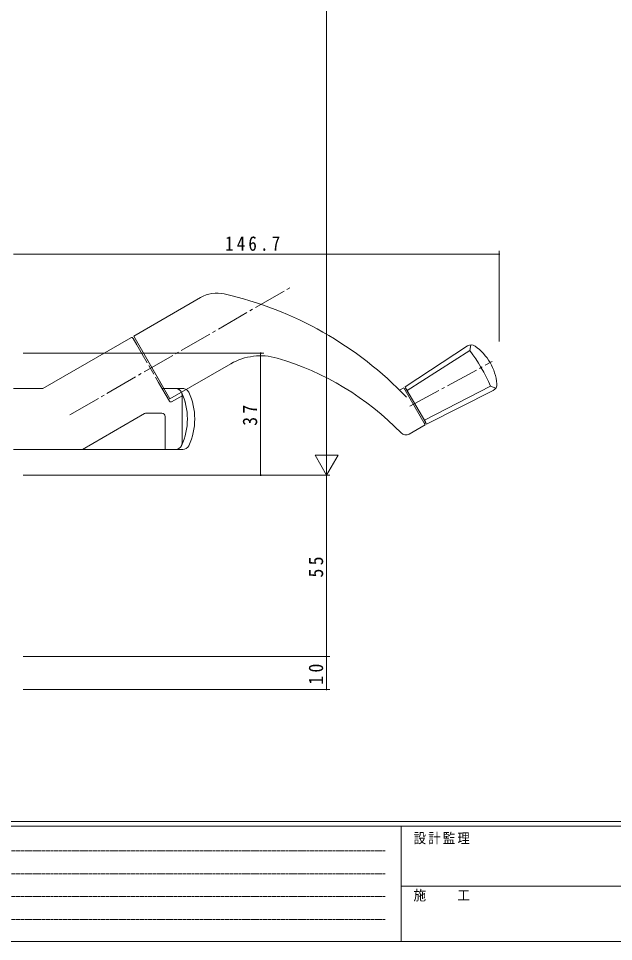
# Model space of a CAD drawing. Units: millimetres on the paper. Extents: x -397 to 397, y -282 to 282.
# Drawn here: x -252.4 to -71.9, y -282.1 to -2.2 of the extents above; entities that cross this region are included whole.
import ezdxf

# ---------------------------------------------------------------- set-up
doc = ezdxf.new("R2010")
doc.units = ezdxf.units.MM
for name, pattern in [('USER1', [0.375, 0.25, -0.125]), ('USER2', [13, 10, -1, 1, -1]), ('USER4', [4, 3, -1])]:
    doc.linetypes.add(name, pattern=pattern)
for name, color, linetype, lineweight in [('0-1_YKK_ZWAK', 7, 'Continuous', 18), ('0-5_YKK_13', 4, 'Continuous', 18), ('0-6_YKK_D', 6, 'Continuous', 18)]:
    doc.layers.add(name, color=color, linetype=linetype, lineweight=lineweight)
doc.styles.add('ＭＳ ゴシック', font='')
doc.styles.get('ＭＳ ゴシック').set_extended_font_data('MS Gothic')

msp = doc.modelspace()

# ---------------------------------------------------------------- linework, layer by layer
at = {"layer": '0-1_YKK_ZWAK'}
for p, q in [((376.092, -245.7), (-393.908, -245.7)), ((338.292, -247.1), (-393.908, -247.1)), ((-136.308, -247.1), (-136.308, -282.1)), ((-136.308, -265.299), (-7.508, -265.299)), ((-393.908, -282.1), (338.292, -282.1))]:
    msp.add_line(p, q, dxfattribs=at)
at = {"layer": '0-1_YKK_ZWAK', "linetype": 'USER1'}
for p, q in [((-389.31, -254.612), (-141.117, -254.612)), ((-389.31, -261.541), (-141.117, -261.541)), ((-389.31, -268.47), (-141.117, -268.47)), ((-389.31, -275.398), (-141.117, -275.398))]:
    msp.add_line(p, q, dxfattribs=at)
at = {"layer": '0-5_YKK_13', "linetype": 'USER2'}
for p, q in [((-236.774, -122.39), (-169.399, -83.49)), ((-133.665, -119.807), (-108.755, -106.237))]:
    msp.add_line(p, q, dxfattribs=at)
at = {"layer": '0-5_YKK_13'}
for p, q in [((-197.184, -86.83), (-217.419, -98.513)), ((-218.285, -99.013), (-244.918, -114.39)), ((-244.918, -114.39), (-218.285, -99.013)), ((-216.477, -101.145), (-217.602, -99.196)), ((-217.602, -99.196), (-214.827, -104.003)), ((-206.419, -117.566), (-217.419, -98.513)), ((-208.253, -114.4), (-217.419, -98.523)), ((-216.496, -101.213), (-216.477, -101.145)), ((-135.118, -113.928), (-116.177, -101.485)), ((-134.466, -115.058), (-115.466, -102.893)), ((-115.158, -101.159), (-115.466, -102.893)), ((-206.419, -117.566), (-187.95, -106.903)), ((-244.918, -114.39), (-253.908, -114.39)), ((-253.908, -114.39), (-244.918, -114.39)), ((-209.877, -112.576), (-206.602, -118.249)), ((-202.533, -114.39), (-208.83, -114.39)), ((-136.81, -114.905), (-135.551, -114.178)), ((-129.051, -125.436), (-135.551, -114.178)), ((-135.301, -114.611), (-134.868, -114.361)), ((-109.235, -113.684), (-129.271, -124.057)), ((-107.58, -114.285), (-109.235, -113.684)), ((-205.919, -118.432), (-202.535, -116.478)), ((-202.939, -115.556), (-202.939, -115.557)), ((-202.757, -116.39), (-202.757, -116.606)), ((-202.757, -116.606), (-202.757, -130.89)), ((-128.618, -125.186), (-108.374, -115.005)), ((-232.925, -132.89), (-214.104, -122.023)), ((-213.604, -121.89), (-208.908, -121.89)), ((-207.908, -122.89), (-207.908, -132.89)), ((-133.899, -128.235), (-129.051, -125.436)), ((-129.301, -125.003), (-128.868, -124.753)), ((-253.908, -132.89), (-202.533, -132.89))]:
    msp.add_line(p, q, dxfattribs=at)
at = {"layer": '0-5_YKK_13', "linetype": 'USER4'}
msp.add_line((-214.827, -104.003), (-209.877, -112.576), dxfattribs=at)
at = {"layer": '0-5_YKK_13'}
for points in [[(-135.301, -114.611), (-134.868, -114.361), (-128.868, -124.753)], [(-128.618, -125.186), (-135.118, -113.928), (-128.618, -125.186)]]:
    msp.add_lwpolyline(points, dxfattribs=at)
for centre, radius, start, end in [((-192.184, -95.491), 10, 77.25157, 120), ((-214.251, -193.026), 110, 43.67393, 77.25157), ((-218.035, -99.446), 0.5, 30, 120), ((-218.035, -99.446), 0.5, 30, 120), ((-115.081, -103.158), 2, 54.51254, 123.30187), ((-155.512, -133.208), 50.227, 22.87425, 37.1257), ((-155.512, -133.208), 50.227, 22.87425, 37.1257), ((-123.208, -114.557), 16, 5.48746, 54.51251), ((-178.95, -122.491), 18, 73.87057, 120), ((-197.563, -186.854), 85, 43.92258, 73.87057), ((-204.757, -116.39), 2, 24.61271, 90), ((-204.757, -116.39), 2, 25.24378, 90), ((-204.757, -116.39), 2, 24.61271, 90), ((-202.533, -116.39), 2, 57.53148, 90), ((-202.533, -116.39), 2, 25.24378, 57.53148), ((-109.272, -113.218), 2, 296.69813, 5.48746), ((-220.134, -123.64), 19, 334.75622, 25.24378), ((-220.134, -123.64), 19, 334.75622, 25.17738), ((-204.757, -116.39), 2, 0, 24.61271), ((-217.909, -123.64), 19, 334.75622, 25.24378), ((-206.169, -117.999), 0.5, 210, 300), ((-213.604, -122.89), 1, 90, 120), ((-208.908, -122.89), 1, 0, 90), ((-200.908, -123.64), 2, 355, 5), ((-134.899, -126.503), 2, 223.92258, 300), ((-204.757, -130.89), 2, 334.75622, 0), ((-204.757, -130.89), 2, 270, 334.75622), ((-202.533, -130.89), 2, 270, 334.75622), ((-202.533, -130.89), 2, 270, 334.75622)]:
    msp.add_arc(centre, radius, start, end, dxfattribs=at)
at = {"layer": '0-6_YKK_D'}
for p, q in [((-158.916, -133.7), (-158.916, 152.3)), ((-106.614, -100.167), (-106.614, -72.7)), ((-253.908, -73.7), (-106.614, -73.7)), ((-250.908, -103.7), (-177.916, -103.7)), ((-178.916, -140.7), (-178.916, -103.7)), ((-158.916, -140.7), (-158.916, -128.576)), ((-155.416, -134.638), (-162.416, -134.638)), ((-158.916, -140.7), (-162.416, -134.638)), ((-158.916, -140.7), (-155.416, -134.638)), ((-250.908, -140.7), (-157.916, -140.7)), ((-250.908, -140.7), (-177.916, -140.7)), ((-250.908, -140.7), (-157.916, -140.7)), ((-158.916, -195.7), (-158.916, -140.7)), ((-250.908, -195.7), (-157.916, -195.7)), ((-250.908, -195.7), (-157.916, -195.7)), ((-158.916, -195.7), (-158.916, -205.7)), ((-250.908, -205.7), (-157.916, -205.7))]:
    msp.add_line(p, q, dxfattribs=at)
for centre, start, end in [((-106.614, -73.7), 0, 180), ((-106.614, -73.7), 180, 0), ((-178.916, -103.7), 90, 270), ((-178.916, -103.7), 270, 90), ((-178.916, -140.7), 90, 270), ((-178.916, -140.7), 270, 90), ((-158.916, -195.7), 90, 270), ((-158.916, -195.7), 90, 270), ((-158.916, -195.7), 270, 90), ((-158.916, -195.7), 270, 90), ((-158.916, -205.7), 90, 270), ((-158.916, -205.7), 270, 90)]:
    msp.add_arc(centre, 0.106, start, end, dxfattribs=at)

# ---------------------------------------------------------------- texts
at = {"layer": '0-1_YKK_ZWAK', "char_height": 3.079, "attachment_point": 7, "style": 'ＭＳ ゴシック'}
for s, insert in [('\\T1.17;\\W0.9;設計監理', (-132.539, -252.633)), ('\\T1.17;\\W0.9;施\u3000\u3000工', (-132.539, -269.954))]:
    msp.add_mtext(s, dxfattribs=dict(at, insert=insert))
at = {"layer": '0-6_YKK_D', "color": 7, "insert": (-189.701, -72.7), "char_height": 4.399, "attachment_point": 7, "style": 'ＭＳ ゴシック'}
msp.add_mtext('\\T1.39;\\W0.85;146.7', dxfattribs=at)
at = {"layer": '0-6_YKK_D', "color": 7, "char_height": 4.399, "attachment_point": 7, "rotation": 90, "style": 'ＭＳ ゴシック'}
for s, insert in [('\\T1.37;\\W0.9;37', (-179.916, -125.72)), ('\\T1.37;\\W0.9;55', (-159.916, -171.72)), ('\\T1.37;\\W0.9;10', (-159.916, -204.22))]:
    msp.add_mtext(s, dxfattribs=dict(at, insert=insert))

doc.saveas('drawing.dxf')
